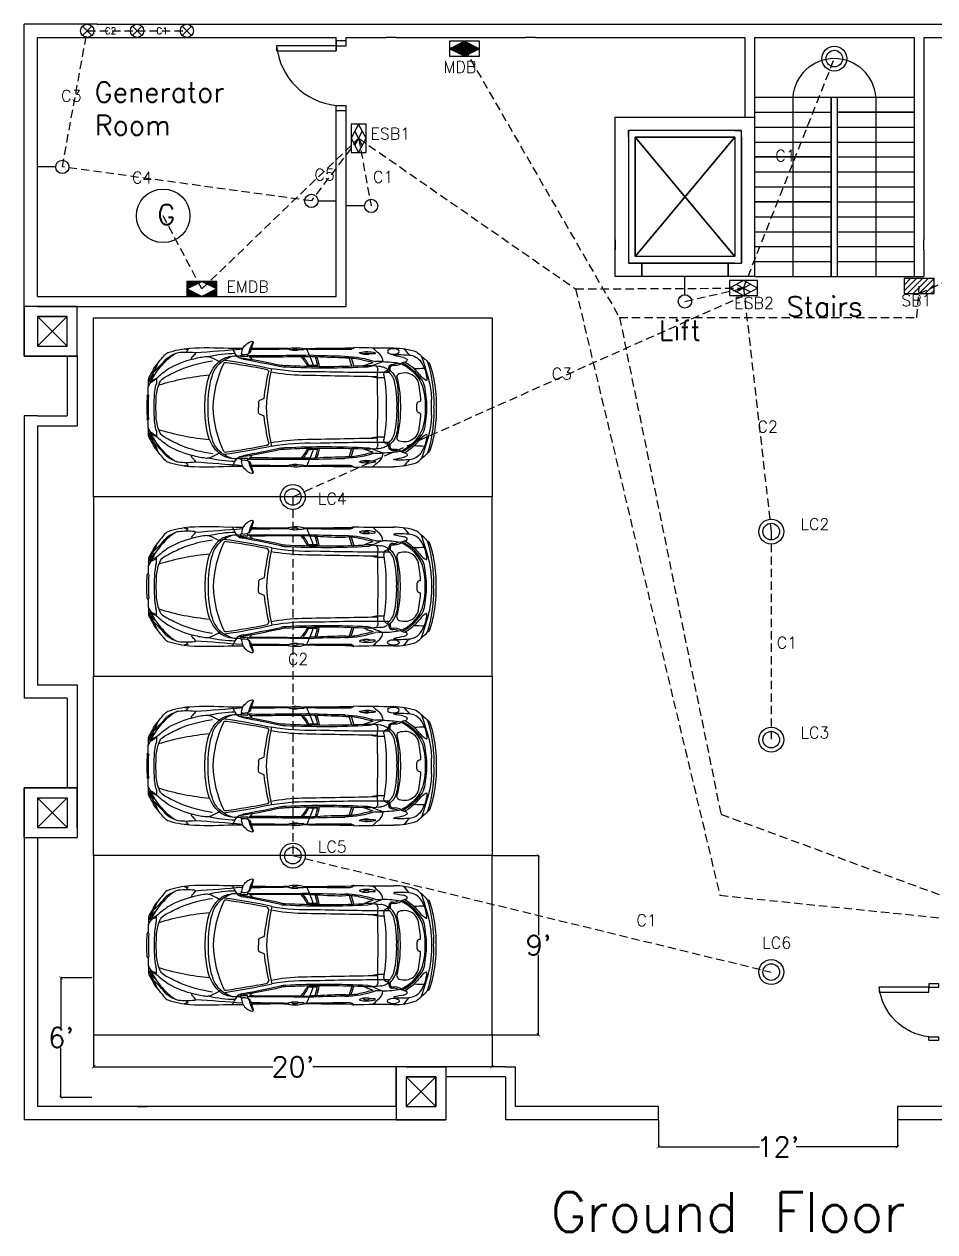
# Model space of a CAD drawing. Header units: inches. Extents: x 474 to 5633, y -332 to 1348.
# Drawn here: x 2753 to 3302, y 621 to 1348 of the extents above; entities that cross this region are included whole.
import ezdxf

# ---------------------------------------------------------------- set-up
doc = ezdxf.new("R2010")
doc.units = ezdxf.units.IN
doc.header["$LTSCALE"] = 20
doc.header["$MEASUREMENT"] = 0
doc.linetypes.add('ACAD_ISO02W100', pattern=[15, 12, -3])
doc.linetypes.add('HIDDEN', pattern=[0.375, 0.25, -0.125])
for name, color, linetype in [('Cars', 160, 'Continuous'), ('Conduit Emergeny', 10, 'ACAD_ISO02W100'), ('Emergency', 1, 'HIDDEN'), ('Fittings', 255, 'Continuous'), ('Lift and Stairs', 60, 'Continuous'), ('Normal Wires', 5, 'HIDDEN')]:
    doc.layers.add(name, color=color, linetype=linetype)
for name, color, linetype, plot in [('Dimensions', 9, 'Continuous', False), ('Doors', 6, 'Continuous', False), ('Pillars', 200, 'Continuous', False)]:
    doc.layers.add(name, color=color, linetype=linetype, plot=plot)
doc.styles.get("Standard").update_dxf_attribs({"font": 'txt.shx', "height": 12})
doc.dimstyles.new('iut', dxfattribs={"dimtxt": 0.18, "dimasz": 2.1175, "dimexe": 0.18, "dimexo": 0.0625, "dimgap": 0.09, "dimtad": 0, "dimtih": 1, "dimtoh": 1, "dimzin": 0, "dimdsep": 46, "dimlunit": 4, "dimtxsty": 'Standard', "dimblk": 'ARCHTICK', "dimcen": 0.09, "dimadec": 0, "dimazin": 0, "dimtfac": 1, "dimtofl": 0, "dimtmove": 0, "dimatfit": 3, "dimldrblk": 'ARCHTICK', "dimfxl": 1, "dimtolj": 1, "dimtzin": 0, "dimarcsym": 0})

# ---------------------------------------------------------------- blocks, each defined once
blk = doc.blocks.new('Car_left')
at = {"color": 5}
for p, q in [((123.07, 29.8), (124.76, 24.76)), ((70.7, 5.3), (67.95, 4.1)), ((70.7, -5.3), (67.95, -4.1)), ((123.07, -29.8), (124.76, -24.76)), ((101.37, -30.43), (102.41, -30.42))]:
    blk.add_line(p, q, dxfattribs=at)
for centre, radius, start, end in [((65.78, 31.04), 9.1, 105.13746, 149.55236), ((93.53, 24.5), 33.09, 153.01291, 166.30471), ((116.91, 20.2), 55.95, 160.55711, 166.29179), ((63.42, 39.07), 0.762, 341.39551, 91.2243), ((-138.02, 160.47), 199.1, 315.46661, 318.76533), ((54.2, -7.74), 58.53, 136.90121, 144.86231), ((36.05, 3.06), 34.97, 124.38458, 140.08591), ((13.6, 30.08), 3.04, 106.10964, 134.45891), ((22.13, 17.29), 15.86, 110.053, 131.09648), ((31.17, -22.73), 58.69, 95.14753, 108.28319), ((40.78, -24.98), 55.65, 102.88791, 119.76378), ((19.84, 27.21), 5.89, 96.3928, 126.91472), ((24.15, -9.82), 43.17, 83.77664, 96.60683), ((24.35, 39.41), 4.49, 245.48382, 278.55556), ((-28.95, 78.62), 69.41, 319.29041, 321.02974), ((37.02, -196.92), 232.91, 87.02509, 92.73563), ((28.06, 29.74), 1.05, 150.3867, 223.84123), ((22.76, 36.53), 7.65, 304.97814, 326.67353), ((40.01, -12.24), 43.12, 95.21354, 105.66603), ((28.87, 32.66), 0.434, 309.69986, 95.63574), ((-72.6, 1567.05), 1537.6, 273.79889, 274.85922), ((36.02, 24.57), 6.13, 68.08981, 89.32948), ((53.51, -34.39), 66.98, 90.28251, 104.0813), ((26.74, 0.31), 32.1, 56.5518, 68.8795), ((52.42, 16.95), 13.85, 106.27408, 135.47694), ((57.53, 11.77), 20.01, 107.02386, 137.8516), ((53.69, 13.13), 17.88, 88.49937, 106.73274), ((51.89, -601.38), 637.07, 89.45582, 90.25011), ((75.01, 44.87), 25.04, 201.50576, 214.66397), ((54.4, -11.86), 42.86, 87.24885, 90.33022), ((59.76, 38.36), 9.41, 235.35648, 259.73366), ((5.56, -307.73), 341.48, 77.28465, 81.63152), ((56.69, 30.84), 0.28, 168.55565, 280.91544), ((16.78, 60.83), 49.67, 322.94054, 324.64065), ((58.04, 151.02), 120.45, 269.38603, 271.26679), ((65.37, 32.08), 8.25, 154.29768, 176.70499), ((58.05, 32.6), 0.916, 182.61522, 260.63968), ((58.47, 37.84), 6.17, 264.71164, 292.10471), ((-59.54, -615.02), 654.78, 77.63326, 79.65097), ((64.88, 33.08), 4.43, 193.65108, 206.16097), ((60.35, 31.02), 0.558, 308.92704, 10.42866), ((59.47, 36.55), 4.62, 286.69434, 302.08172), ((69.72, 2295.75), 2264.64, 269.77679, 270.71764), ((89.89, 52.38), 35.4, 216.91445, 221.79407), ((60.97, 34.01), 1.67, 304.78214, 341.00839), ((111.1, -4600.16), 4630.8, 90.15979, 90.60558), ((62.12, 1027.34), 992.53, 270.04461, 271.33586), ((77.14, 1008), 972.57, 269.17131, 270.48466), ((85.41, 35.26), 0.234, 128.03467, 231.44394), ((89.67, 17.38), 18.59, 75.02695, 103.70702), ((86.98, 37.8), 3.22, 237.76153, 275.78677), ((89.31, 31.77), 3.46, 56.69461, 125.45738), ((87.84, 34.97), 0.651, 214.90015, 277.21193), ((89.21, 51.27), 17, 265.66619, 274.6243), ((90.58, 35.24), 0.91, 269.90357, 320.98573), ((92.41, 61.24), 26.6, 267.42907, 274.44222), ((70.26, 10.39), 30.31, 27.95158, 41.84871), ((55.18, 2.12), 48.3, 27.71081, 36.16267), ((28.62, 7392.12), 7357.08, 270.512856, 270.737768), ((94.18, 35.03), 0.422, 312.63721, 46.97546), ((116.4, 1092.6), 1057.79, 268.81926, 270.33226), ((77.47, 24.46), 21.62, 16.55601, 30.2518), ((137.05, 1113.91), 1083.32, 267.93867, 269.05791), ((80.88, 21.19), 19.71, 9.78117, 28.59246), ((103.9, 97.94), 67.56, 265.14516, 267.8496), ((74.89, 20.38), 28.33, 8.37395, 20.78002), ((101.61, 21.34), 9.09, 85.54078, 91.53032), ((80.05, 21.46), 23.99, 7.26377, 21.88226), ((116.12, 190.91), 161.1, 265.08433, 271.34238), ((117.99, -31.9), 62.64, 71.6619, 88.85853), ((120.87, -2.43), 32.31, 76.52404, 91.73389), ((547.56, 157.77), 444.5, 196.72396, 197.41651), ((122.22, 38.24), 3.43, 275.31005, 319.26992), ((125.29, 30.69), 5.33, 95.08331, 111.35704), ((144.65, 749.66), 713.94, 268.40802, 270.32729), ((128.46, 32.88), 0.234, 128.03467, 231.44394), ((132.72, 15), 18.59, 75.02695, 103.70702), ((130.03, 35.42), 3.22, 237.76153, 275.78677), ((132.36, 29.39), 3.46, 56.69461, 125.45738), ((130.89, 32.59), 0.651, 214.90015, 277.21193), ((132.25, 48.89), 17, 265.66619, 274.6243), ((133.63, 32.86), 0.91, 269.90357, 320.98573), ((135.46, 58.86), 26.6, 267.42907, 274.44222), ((154.47, 52.41), 24.69, 222.373, 234.28797), ((137.23, 32.65), 0.422, 312.63721, 46.97546), ((134.74, 27.25), 7.38, 2.27588, 43.84814), ((149.53, -2.52), 38.27, 69.94528, 91.20605), ((149.09, 31.42), 0.225, 72.72216, 261.1465), ((316.87, 851.27), 837.07, 258.435, 258.83886), ((166.46, -184.69), 217.01, 93.93747, 94.57437), ((151.99, -37.17), 68.98, 84.99374, 90.35533), ((102.46, -12.88), 71.13, 38.65299, 42.73052), ((152.95, 23.45), 6.85, 58.52974, 73.96082), ((156.04, 28.55), 0.883, 284.35773, 57.13468), ((157.44, 22.17), 9.39, 34.53869, 86.53917), ((101.52, -39.01), 94.79, 44.43238, 49.83502), ((37.54, -16.49), 136.36, 13.46244, 20.42206), ((-82.58, 66.71), 97.89, 330.35475, 335.59733), ((39.29, -1.9), 40.67, 137.65743, 152.91895), ((13.71, 18.36), 10.58, 134.19619, 161.14834), ((49.01, -29.91), 64.19, 123.95486, 132.40357), ((76.45, -101.49), 136.41, 114.1166, 118.31881), ((51.09, -53.86), 82.66, 97.94374, 111.56086), ((60.74, 9.79), 24.82, 137.15041, 161.48033), ((55.44, 14.46), 16.66, 139.89509, 165.41294), ((108.36, -2.58), 68.44, 154.87308, 177.84283), ((47.57, 25.66), 1.43, 73.49995, 144.8845), ((3.49, -299.76), 330.96, 77.46216, 82.54845), ((-11.4, -398.81), 429.96, 78.84172, 82.06187), ((71.74, 21.32), 1.71, 359.85851, 87.98697), ((206.7, -6.24), 134.64, 167.32391, 177.34193), ((97.37, 149.85), 128.46, 260.12574, 271.99726), ((83.38, 34.46), 10.25, 254.80143, 271.9279), ((84.02, 44.14), 19.06, 260.0152, 268.09912), ((107.97, 519.51), 495.03, 267.15363, 272.58529), ((107.54, 505.87), 482.25, 267.1684, 273.03682), ((100.77, 86.22), 60.97, 266.94751, 271.88835), ((64.56, -253.65), 289.76, 75.6297, 77.27041), ((129.75, 29.32), 4.37, 277.28162, 299.38163), ((133.09, -11.92), 37.09, 85.52485, 93.36207), ((145.68, -8.16), 36.39, 104.66283, 112.26521), ((132, 34.41), 10.17, 276.17859, 297.40691), ((197.6, 635.55), 613.59, 264.23702, 264.70055), ((159.14, -23.1), 53.44, 108.58404, 114.85731), ((138.83, 91.2), 63.65, 268.98088, 272.95096), ((136.13, 22.69), 3, 7.38862, 45.8426), ((2379.18, 15), 2240.1, 179.79347, 180.38362), ((140.86, 18.8), 5.78, 61.10951, 89.28165), ((141.9, -30.13), 57.68, 78.94942, 89.79257), ((33.43, -175.87), 228.12, 60.81656, 61.10951), ((141.42, 28.67), 7.35, 289.98339, 305.72876), ((139.08, 12.19), 12.43, 42.76964, 63.27182), ((137.56, 12.9), 11.8, 13.54182, 51.82327), ((173.32, 19.47), 27.79, 169.33963, 173.3084), ((147.91, 23.87), 2.05, 82.48643, 158.9368), ((168.32, 21.31), 21.78, 171.94892, 177.87295), ((147.83, 24.16), 1.09, 105.22564, 169.18402), ((148.95, 33.66), 8.56, 260.53978, 300.84928), ((148.63, 30.48), 4.6, 264.31915, 305.36165), ((156.86, 20.28), 7.32, 104.93811, 122.1545), ((142.59, 3.18), 25.5, 26.6673, 66.01861), ((138.68, -1.83), 32.56, 35.68721, 62.17139), ((158.51, 16.38), 11.53, 101.25569, 107.90953), ((135.18, -6.94), 39.77, 47.69708, 59.76876), ((168.17, -87.81), 111.28, 90.48434, 93.65377), ((222.78, 74.14), 79.81, 220.33586, 222.96017), ((145.12, 14.78), 23.75, 4.6963, 32.37475), ((168.46, 25.2), 2.27, 20.6856, 70.91831), ((87.21, 2.52), 85.67, 3.27511, 16.84113), ((106.19, 4.47), 67.9, 9.27451, 18.48665), ((394.44, -2.04), 393.75, 177.23695, 178.61403), ((6.89, 10.51), 6.26, 118.98532, 161.23439), ((1.7, 14.74), 0.806, 59.7839, 144.41799), ((6.06, 16.25), 4.96, 141.7582, 172.03537), ((13.03, 13.05), 11.76, 153.55146, 167.88278), ((1.23, 17.42), 1.47, 286.34414, 348.34243), ((9, 7.66), 10.39, 109.17891, 131.55306), ((8.1, 17.76), 6.43, 201.21715, 206.96021), ((151.81, -72.74), 175.69, 147.45433, 148.401), ((8.82, 14.67), 6.61, 124.0758, 158.19817), ((3.22, 16.5), 0.185, 139.72227, 281.81991), ((0.27, 23.79), 8.59, 294.63871, 310.55956), ((-2.45, 15.98), 8.41, 341.98578, 8.79107), ((5.68, 17.31), 0.186, 347.22625, 118.0969), ((50.92, -126.67), 146.79, 95.03533, 107.32881), ((16.17, 10.95), 9.28, 145.02648, 160.73805), ((17.17, 7.89), 12.01, 116.91285, 135.76959), ((99.76, 0.95), 64.75, 165.03405, 180.84114), ((93.49, 2.53), 56.52, 163.42117, 182.56297), ((212.72, -10.84), 142.94, 166.9982, 173.51446), ((96.42, 137.26), 118.02, 259.48701, 268.59846), ((982.41, 46622.75), 46611.95, 268.907321, 268.963357), ((141.25, 1468.03), 1447.09, 268.43976, 270.20173), ((139.78, 31.89), 14.12, 251.50171, 267.32866), ((141.85, 125.63), 107.88, 268.55093, 270.64879), ((145.15, 19.75), 2.36, 121.08807, 188.92492), ((34.81, 1.53), 109.47, 359.33047, 9.38585), ((134.35, 11.17), 16.78, 4.00345, 34.34157), ((85.88, 1.8), 64.66, 358.40326, 12.37682), ((152.65, 18.45), 1.97, 108.87564, 185.29373), ((79.84, 0.89), 72.95, 358.28674, 13.77932), ((155.46, 8.89), 11.93, 84.68467, 106.75169), ((155.19, 12.09), 8.78, 23.15646, 81.02307), ((105.57, 1.23), 59.44, 2.7031, 13.93511), ((173.61, 26.19), 11.26, 214.89171, 241.45982), ((157.23, 10.67), 10.23, 10.91316, 39.45038), ((131.9, 1.8), 35.85, 357.12308, 20.95691), ((168.43, 16.62), 0.378, 237.88654, 16.87911), ((126.01, 4.31), 45.49, 0.53446, 13.91515), ((99.13, 2.65), 75.17, 357.98289, 9.78248), ((0.66, 7.08), 0.422, 70.49023, 179.20089), ((0.58, 6.87), 0.644, 4.14646, 70.02275), ((253.46, -4.23), 249.03, 177.14627, 179.02573), ((34.78, 6.16), 30.12, 166.13255, 176.18772), ((28.84, 5.28), 23.14, 157.81808, 178.63828), ((-0.9, 0.86), 152.42, 359.67696, 4.31864), ((94.97, -0.93), 73.56, 0.72272, 10.73475), ((112.54, 3.22), 60.34, 356.51783, 3.98811), ((-749.28, 29.09), 749.84, 357.7767, 358.31858), ((130.96, -0.93), 129.97, 176.53751, 179.59059), ((150.61, -1.08), 145.07, 177.26967, 179.5722), ((134.86, 1.88), 67.5, 178.89969, 181.59631), ((68.25, 3.27), 0.884, 109.86956, 185.77558), ((33.28, -1.37), 111.01, 350.66551, 0.8373), ((79.84, -0.99), 72.95, 346.22068, 1.71326), ((183.45, 0.55), 20.71, 175.47281, 181.67332), ((164.67, 1.64), 1.94, 91.75208, 163.59412), ((164.58, 3.96), 0.378, 274.2331, 11.36243), ((221.4, 2.71), 49.95, 177.66736, 183.36175), ((221.4, -2.71), 49.95, 176.63825, 182.33264), ((112.54, -3.22), 60.34, 356.01189, 3.48217), ((-749.28, -29.09), 749.84, 1.68142, 2.2233), ((0.66, -7.08), 0.422, 180.79911, 289.50977), ((0.58, -6.87), 0.644, 289.97725, 355.85354), ((130.96, 0.93), 129.97, 180.40941, 183.46249), ((253.46, 4.23), 249.03, 180.97427, 182.85373), ((150.61, 1.08), 145.07, 180.4278, 182.73033), ((28.84, -5.28), 23.14, 181.36172, 202.18192), ((99.76, -0.95), 64.75, 179.15886, 194.96595), ((93.49, -2.53), 56.52, 177.43703, 196.57883), ((108.36, 2.58), 68.44, 182.15717, 205.12692), ((-179.5, -0.52), 246.89, 359.38343, 0.12057), ((68.25, -3.27), 0.884, 174.22442, 250.13044), ((212.72, 10.84), 142.94, 186.48554, 193.0018), ((206.7, 6.24), 134.64, 182.65807, 192.67609), ((2379.18, -15), 2240.1, 179.61638, 180.20653), ((85.88, -1.8), 64.66, 347.62318, 1.59674), ((-0.9, -0.86), 152.42, 355.68136, 0.32304), ((183.45, -0.72), 20.71, 178.32668, 184.52719), ((164.67, -1.8), 1.94, 196.40588, 268.24792), ((105.57, -1.39), 59.44, 346.06489, 357.2969), ((164.58, -4.12), 0.378, 348.63757, 85.7669), ((131.9, -1.8), 35.85, 339.04309, 2.87692), ((94.97, 0.93), 73.56, 349.26525, 359.27728), ((126.01, -4.31), 45.49, 346.08485, 359.46554), ((99.13, -2.65), 75.17, 350.21752, 2.01711), ((394.44, 2.04), 393.75, 181.38597, 182.76305), ((6.89, -10.51), 6.26, 198.76561, 241.01468), ((34.78, -6.16), 30.12, 183.81228, 193.86745), ((-2.45, -15.98), 8.41, 351.20893, 18.01422), ((50.92, 126.67), 146.79, 252.67119, 264.96467), ((16.17, -10.95), 9.28, 199.26195, 214.97352), ((134.35, -11.17), 16.78, 325.65843, 355.99655), ((157.23, -10.67), 10.23, 320.54962, 349.08684), ((87.21, -2.52), 85.67, 343.15887, 356.72489), ((1.7, -14.74), 0.806, 215.58201, 300.2161), ((6.06, -16.25), 4.96, 187.96463, 218.2418), ((13.03, -13.05), 11.76, 192.11722, 206.44854), ((1.23, -17.42), 1.47, 11.65757, 73.65586), ((8.1, -17.76), 6.43, 153.03979, 158.78285), ((9, -7.66), 10.39, 228.44694, 250.82109), ((151.81, 72.74), 175.69, 211.599, 212.54567), ((-82.58, -66.71), 97.89, 24.40267, 29.64525), ((8.82, -14.67), 6.61, 201.80183, 235.9242), ((3.22, -16.5), 0.185, 78.18009, 220.27773), ((39.29, 1.9), 40.67, 207.08105, 222.34257), ((13.71, -18.36), 10.58, 198.85166, 225.80381), ((0.27, -23.79), 8.59, 49.44044, 65.36129), ((-138.02, -160.47), 199.1, 41.23467, 44.53339), ((5.68, -17.31), 0.186, 241.9031, 12.77375), ((49.01, 29.91), 64.19, 227.59643, 236.04514), ((17.17, -7.89), 12.01, 224.23041, 243.08715), ((76.45, 101.49), 136.41, 241.68119, 245.8834), ((60.74, -9.79), 24.82, 198.51967, 222.84959), ((55.44, -14.46), 16.66, 194.58706, 220.10491), ((71.74, -21.32), 1.71, 272.01303, 0.14149), ((96.42, -137.26), 118.02, 91.40154, 100.51299), ((97.37, -149.85), 128.46, 88.00274, 99.87426), ((982.41, -46622.75), 46611.95, 91.036643, 91.092679), ((141.25, -1468.03), 1447.09, 89.79827, 91.56024), ((139.78, -31.89), 14.12, 92.67134, 108.49829), ((141.85, -125.63), 107.88, 89.35121, 91.44907), ((145.15, -19.75), 2.36, 171.07508, 238.91193), ((141.42, -28.67), 7.35, 54.27124, 70.01661), ((139.08, -12.19), 12.43, 296.72818, 317.23036), ((137.56, -12.9), 11.8, 308.17673, 346.45818), ((152.65, -18.55), 1.97, 174.70627, 251.12436), ((155.46, -8.99), 11.93, 253.24831, 275.31533), ((142.59, -3.18), 25.5, 293.98139, 333.3327), ((138.68, 1.83), 32.56, 297.84706, 324.31279), ((155.19, -12.26), 8.78, 278.97693, 336.84354), ((222.78, -74.24), 79.81, 137.03983, 139.66414), ((172.27, -24.28), 8.95, 116.85433, 149.56256), ((145.12, -14.78), 23.75, 327.62525, 355.3037), ((37.54, 16.49), 136.36, 339.57794, 346.53756), ((168.43, -16.62), 0.378, 343.12089, 122.11346), ((106.19, -4.47), 67.9, 341.51335, 350.72549), ((54.2, 7.74), 58.53, 215.13769, 223.09879), ((36.05, -3.06), 34.97, 219.91409, 235.61542), ((40.78, 24.98), 55.65, 240.23622, 257.11209), ((51.09, 53.86), 82.66, 248.43914, 262.05626), ((28.06, -29.74), 1.05, 136.15877, 209.6133), ((26.74, -0.31), 32.1, 291.1205, 303.4482), ((52.42, -16.95), 13.85, 224.52306, 253.72592), ((57.53, -11.77), 20.01, 222.1484, 252.97614), ((47.57, -25.66), 1.43, 215.1155, 286.50005), ((-19.24, 413.5), 446.92, 278.51516, 282.2178), ((-11.4, 398.81), 429.96, 277.93813, 281.15828), ((5.56, 307.73), 341.48, 278.36848, 282.71535), ((-59.54, 615.02), 654.78, 280.34903, 282.36674), ((89.89, -52.38), 35.4, 138.20593, 143.08555), ((83.38, -34.46), 10.25, 88.0721, 105.19857), ((84.02, -44.14), 19.06, 91.90088, 99.9848), ((107.97, -519.51), 495.03, 87.41471, 92.84637), ((107.54, -505.87), 482.25, 86.96318, 92.8316), ((70.26, -10.39), 30.31, 318.15129, 332.04842), ((55.18, -2.12), 48.3, 323.83733, 332.28919), ((100.77, -86.22), 60.97, 88.11165, 93.05249), ((81.97, -21.47), 18.59, 330.48558, 350.5014), ((74.89, -20.38), 28.33, 339.21998, 351.62605), ((72.63, -20.05), 31.54, 340.79573, 351.89419), ((117.99, 31.9), 62.64, 271.14147, 288.3381), ((120.87, 2.43), 32.31, 268.26611, 283.47596), ((547.56, -157.77), 444.5, 162.58349, 163.27604), ((64.56, 253.65), 289.76, 282.72959, 284.3703), ((129.75, -29.32), 4.37, 60.61837, 82.71838), ((134.31, -213.83), 188.78, 89.49178, 91.05832), ((145.68, 8.16), 36.39, 247.73479, 255.33717), ((132, -34.41), 10.17, 62.59309, 83.82141), ((197.6, -635.55), 613.59, 95.29945, 95.76298), ((159.14, 23.1), 53.44, 245.14269, 251.41596), ((138.83, -91.2), 63.65, 87.04904, 91.01912), ((136.13, -22.69), 3, 314.1574, 352.61138), ((134.74, -27.25), 7.38, 316.15186, 357.72412), ((140.86, -18.8), 5.78, 270.71835, 298.89049), ((141.9, 30.13), 57.68, 270.20743, 281.05058), ((33.43, 175.87), 228.12, 298.89049, 299.18344), ((173.32, -19.47), 27.79, 186.6916, 190.66037), ((147.91, -23.87), 2.05, 201.0632, 277.51357), ((168.32, -21.31), 21.78, 182.12705, 188.05108), ((147.83, -24.16), 1.09, 190.81598, 254.77436), ((148.95, -33.92), 8.82, 59.87447, 99.17204), ((148.63, -30.48), 4.6, 54.63835, 95.68085), ((160.6, -9.22), 18.97, 245.68446, 256.77795), ((135.18, 6.83), 39.77, 300.45845, 312.30292), ((156.04, -28.55), 0.883, 302.86532, 75.64227), ((157.44, -22.17), 9.39, 273.46083, 325.46131), ((168.17, 87.71), 111.28, 266.34623, 269.51566), ((124.39, 15.45), 61.97, 307.92251, 316.3203), ((168.46, -25.2), 2.27, 289.08169, 339.3144), ((13.6, -30.08), 3.04, 225.54109, 253.89036), ((22.13, -17.29), 15.86, 228.90352, 249.947), ((31.17, 22.73), 58.69, 251.71681, 264.85247), ((19.84, -27.21), 5.89, 233.08528, 263.6072), ((24.15, 9.82), 43.17, 263.39317, 276.22336), ((24.35, -39.41), 4.49, 81.44444, 114.51618), ((-28.95, -78.62), 69.41, 38.97026, 40.70959), ((37.02, 196.92), 232.91, 267.26437, 272.97491), ((22.76, -36.53), 7.65, 33.32647, 55.02186), ((40.01, 12.24), 43.12, 254.33397, 264.78646), ((28.87, -32.66), 0.434, 264.36426, 50.30014), ((-72.6, -1567.05), 1537.6, 85.14078, 86.20111), ((36.02, -24.57), 6.13, 270.67052, 291.91019), ((53.51, 34.39), 66.98, 255.9187, 269.71749), ((53.69, -13.13), 17.88, 253.26726, 271.50063), ((51.89, 601.38), 637.07, 269.74989, 270.54418), ((75.01, -44.87), 25.04, 145.33603, 158.49424), ((54.4, 11.86), 42.86, 269.66978, 272.75115), ((59.76, -38.36), 9.41, 100.26634, 124.64352), ((56.69, -30.84), 0.28, 79.08456, 191.44435), ((16.78, -60.83), 49.67, 35.35935, 37.05946), ((58.04, -151.02), 120.45, 88.73321, 90.61397), ((58.05, -32.6), 0.916, 99.36032, 177.38478), ((65.37, -32.08), 8.25, 183.29501, 205.70232), ((58.47, -37.84), 6.17, 67.89529, 95.28836), ((65.78, -31.04), 9.1, 210.44764, 254.86254), ((64.88, -33.08), 4.43, 153.83903, 166.34892), ((60.35, -31.02), 0.558, 349.57134, 51.07296), ((59.47, -36.55), 4.62, 57.91828, 73.30566), ((69.89, -1465.49), 1434.39, 88.87781, 90.35905), ((93.53, -24.5), 33.09, 193.69529, 206.98709), ((60.97, -34.01), 1.67, 18.99161, 55.21786), ((122.13, 5877.67), 5908.35, 269.418409, 269.766166), ((116.91, -20.2), 55.95, 193.70821, 199.44289), ((62.12, -1027.34), 992.53, 88.66414, 89.95539), ((77.14, -1008), 972.57, 89.51534, 90.8275), ((85.41, -35.26), 0.234, 128.55606, 231.96533), ((86.98, -37.8), 3.22, 84.21323, 122.23847), ((89.67, -17.38), 18.59, 256.29298, 284.97305), ((87.84, -34.97), 0.651, 82.78807, 145.09985), ((89.31, -31.77), 3.46, 234.54262, 303.30539), ((89.21, -51.27), 17, 85.3757, 94.33381), ((90.58, -35.24), 0.91, 39.01427, 90.09643), ((92.41, -61.24), 26.6, 85.55778, 92.57093), ((94.18, -35.03), 0.422, 313.02454, 47.36279), ((28.62, -7392.12), 7357.08, 89.262232, 89.487144), ((116.4, -1092.6), 1057.79, 89.66774, 91.18074), ((67.98, -20.6), 31.79, 332.35332, 341.62), ((126.84, -635.66), 604.97, 90.7199, 92.73444), ((103.9, -97.94), 67.56, 92.1504, 94.9984), ((130.53, -628.27), 598.51, 91.01751, 92.69203), ((122.22, -38.24), 3.43, 40.73008, 84.68995), ((125.29, -30.69), 5.33, 248.64296, 264.91669), ((144.65, -749.66), 713.94, 89.67271, 91.59198), ((128.46, -32.88), 0.234, 128.55606, 231.96533), ((130.03, -35.42), 3.22, 84.21323, 122.23847), ((132.72, -15), 18.59, 256.29298, 284.97305), ((130.89, -32.59), 0.651, 82.78807, 145.09985), ((132.36, -29.39), 3.46, 234.54262, 303.30539), ((132.25, -48.89), 17, 85.3757, 94.33381), ((133.63, -32.86), 0.91, 39.01427, 90.09643), ((135.46, -58.86), 26.6, 85.55778, 92.57093), ((154.47, -52.41), 24.69, 125.71203, 137.627), ((137.23, -32.65), 0.422, 313.02454, 47.36279), ((149.64, 1), 36.75, 268.58211, 290.44217), ((149.07, -31.43), 0.233, 93.80694, 232.96462), ((166.46, 184.69), 217.01, 265.36562, 266.06253), ((316.87, -851.27), 837.07, 101.16114, 101.565), ((151.99, 37.17), 68.98, 269.64467, 275.00626), ((102.46, 12.88), 71.13, 317.26948, 321.34701), ((152.95, -23.45), 6.85, 286.03918, 301.47026), ((63.42, -39.07), 0.762, 268.7757, 18.60449)]:
    blk.add_arc(centre, radius, start, end, dxfattribs=at)
blk.add_ellipse((148.56, -33.65), major_axis=(3.52, 0), ratio=0.472575, dxfattribs=at)
blk = doc.blocks.new('car_facing_L')
at = {"layer": 'Cars'}
blk.add_lwpolyline([(240, 0), (240, 108), (0, 108), (0, 0)], close=True, dxfattribs=at)
blk.add_blockref('Car_left', (32.01, 54.03), dxfattribs=at)
blk = doc.blocks.new('car_facing_R')
at = {"layer": 'Cars', "rotation": 180}
blk.add_blockref('car_facing_L', (0, 108), dxfattribs=at)
blk = doc.blocks.new('BDoor7')
at = {"layer": 'Doors'}
for p, q in [((0, 0), (-6, 0)), ((-6, 0), (-6, -3)), ((0, -3), (0, 0)), ((-6, -3), (-42, -3)), ((-42, -3), (-42, -6)), ((-42, -6), (-6, -6)), ((-6, -3), (0, -3)), ((-6, -3), (-6, -6)), ((-6, -42), (-6, -39)), ((-6, -39), (0, -39)), ((-6, -42), (0, -42)), ((0, -42), (0, -39))]:
    blk.add_line(p, q, dxfattribs=at)
blk.add_arc((-2.01, 0.99), 40.19, 185.69568, 264.30432, dxfattribs=at)
blk = doc.blocks.new('_ArchTick')
at = {"color": 0, "linetype": 'ByBlock', "const_width": 0.15}
blk.add_lwpolyline([(-0.5, -0.5), (0.5, 0.5)], dxfattribs=at)
blk = doc.blocks.new('*D106')
at = {"color": 0, "lineweight": -2, "transparency": 16777216}
for p, q in [((2795.32, 739.52), (2795.32, 720.22)), ((3035.32, 739.52), (3035.32, 720.22)), ((2795.32, 720.4), (2903.23, 720.4)), ((3035.32, 720.4), (2927.41, 720.4))]:
    blk.add_line(p, q, dxfattribs=at)
at = {"layer": 'Defpoints', "color": 0, "transparency": 16777216}
for p in [(2795.32, 739.59), (3035.32, 739.59), (3035.32, 720.4)]:
    blk.add_point(p, dxfattribs=at)
at = {"color": 0, "lineweight": -2, "transparency": 16777216, "xscale": 2.1175, "yscale": 2.1175, "zscale": 2.1175, "rotation": 180}
blk.add_blockref('_ArchTick', (2795.32, 720.4), dxfattribs=at)
at = {"color": 0, "lineweight": -2, "transparency": 16777216, "xscale": 2.1175, "yscale": 2.1175, "zscale": 2.1175}
blk.add_blockref('_ArchTick', (3035.32, 720.4), dxfattribs=at)
at = {"color": 0, "transparency": 16777216, "insert": (2915.32, 720.4), "char_height": 12, "attachment_point": 5}
blk.add_mtext("\\A1;20'", dxfattribs=at)
blk = doc.blocks.new('*D107')
at = {"color": 0, "lineweight": -2, "transparency": 16777216}
for p, q in [((3035.38, 847.59), (3063.48, 847.59)), ((3063.3, 847.59), (3063.3, 799.68)), ((3063.3, 739.59), (3063.3, 787.5)), ((3035.38, 739.59), (3063.48, 739.59))]:
    blk.add_line(p, q, dxfattribs=at)
at = {"layer": 'Defpoints', "color": 0, "transparency": 16777216}
for p in [(3035.32, 847.59), (3035.32, 739.59), (3063.3, 739.59)]:
    blk.add_point(p, dxfattribs=at)
at = {"color": 0, "lineweight": -2, "transparency": 16777216, "xscale": 2.1175, "yscale": 2.1175, "zscale": 2.1175}
for p, rotation in [((3063.3, 847.59), 90), ((3063.3, 739.59), 270)]:
    blk.add_blockref('_ArchTick', p, dxfattribs=dict(at, rotation=rotation))
at = {"color": 0, "transparency": 16777216, "insert": (3063.3, 793.59), "char_height": 12, "attachment_point": 5}
blk.add_mtext("\\A1;9'", dxfattribs=at)
blk = doc.blocks.new('*D109')
at = {"layer": 'Defpoints', "color": 0, "lineweight": -2, "transparency": 16777216}
for p, q in [((3135.49, 688.34), (3135.49, 672.01)), ((3279.49, 688.34), (3279.49, 672.01)), ((3135.49, 672.19), (3196.4, 672.19)), ((3279.49, 672.19), (3218.58, 672.19))]:
    blk.add_line(p, q, dxfattribs=at)
at = {"layer": 'Defpoints', "color": 0, "transparency": 16777216}
for p in [(3135.49, 688.4), (3279.49, 688.4), (3279.49, 672.19)]:
    blk.add_point(p, dxfattribs=at)
at = {"layer": 'Defpoints', "color": 0, "lineweight": -2, "transparency": 16777216, "xscale": 2.1175, "yscale": 2.1175, "zscale": 2.1175, "rotation": 180}
blk.add_blockref('_ArchTick', (3135.49, 672.19), dxfattribs=at)
at = {"layer": 'Defpoints', "color": 0, "lineweight": -2, "transparency": 16777216, "xscale": 2.1175, "yscale": 2.1175, "zscale": 2.1175}
blk.add_blockref('_ArchTick', (3279.49, 672.19), dxfattribs=at)
at = {"layer": 'Defpoints', "color": 0, "transparency": 16777216, "insert": (3207.49, 672.19), "char_height": 12, "attachment_point": 5}
blk.add_mtext("\\A1;12'", dxfattribs=at)
blk = doc.blocks.new('SDoor5')
at = {"layer": 'Doors'}
for p, q in [((-6, 33), (0, 33)), ((-6, 33), (-6, 31)), ((-6, 31), (0, 31)), ((0, 33), (0, 31)), ((-36, 1), (-36, 4)), ((-36, 4), (-6, 4)), ((-6, 1), (-36, 1)), ((-6, 4), (-6, 1)), ((-6, -1), (-6, 1)), ((-6, 1), (0, 1)), ((0, 1), (0, -1)), ((0, -1), (-6, -1))]:
    blk.add_line(p, q, dxfattribs=at)
blk.add_arc((-2.19, -2.81), 34.02, 96.42895, 173.57105, dxfattribs=at)
blk = doc.blocks.new('*D108')
at = {"color": 0, "lineweight": -2, "transparency": 16777216}
for p, q in [((2794.33, 773.93), (2775.5, 773.93)), ((2775.68, 773.93), (2775.68, 744.02)), ((2775.68, 701.93), (2775.68, 731.84)), ((2794.33, 701.93), (2775.5, 701.93))]:
    blk.add_line(p, q, dxfattribs=at)
at = {"layer": 'Defpoints', "color": 0, "transparency": 16777216}
for p in [(2794.39, 773.93), (2775.68, 701.93), (2794.39, 701.93)]:
    blk.add_point(p, dxfattribs=at)
at = {"color": 0, "lineweight": -2, "transparency": 16777216, "xscale": 2.1175, "yscale": 2.1175, "zscale": 2.1175}
for p, rotation in [((2775.68, 773.93), 90), ((2775.68, 701.93), 270)]:
    blk.add_blockref('_ArchTick', p, dxfattribs=dict(at, rotation=rotation))
at = {"color": 0, "transparency": 16777216, "insert": (2775.68, 737.93), "char_height": 12, "attachment_point": 5}
blk.add_mtext("\\A1;6'", dxfattribs=at)
blk = doc.blocks.new('Big_Ceiling Light')
at = {"layer": 'Fittings'}
for radius in [7.5, 5]:
    blk.add_circle((0, 0), radius, dxfattribs=at)
blk = doc.blocks.new('ceiling light')
at = {"layer": 'Fittings'}
blk.add_blockref('Big_Ceiling Light', (0, 0), dxfattribs=at)
blk = doc.blocks.new('Wall_Light')
blk.add_line((0, -11), (0, 0))
blk.add_circle((0, -15), 4)
blk = doc.blocks.new('energy_bulb')
at = {"linetype": 'HIDDEN', "rotation": 270}
blk.add_blockref('Wall_Light', (0, 0), dxfattribs=at)
blk = doc.blocks.new('exhaust')
at = {"layer": 'Fittings'}
for p, q in [((-2.83, 6.83), (2.83, 1.17)), ((-2.83, 1.17), (2.83, 6.83))]:
    blk.add_line(p, q, dxfattribs=at)
blk.add_circle((0, 4), 4, dxfattribs=at)
blk = doc.blocks.new('SB')
h = blk.add_hatch()
h.set_pattern_fill('ANSI31', color=256, scale=20)
h.set_pattern_definition([(45, (-10094, -3199), (-1.76776695, 1.76776695), [])])
h.paths.add_polyline_path([(-9, 4.5), (-9, -4.5), (9, -4.5), (9, 4.5)])
blk.add_lwpolyline([(-9, -4.5), (9, -4.5), (9, 4.5), (-9, 4.5)], close=True)
blk = doc.blocks.new('EMSB')
at = {"linetype": 'Continuous'}
for p, q in [((0, 9), (-8.5, 4.5)), ((8.5, 4.5), (0, 9)), ((-8.5, 4.5), (0, 0)), ((-4.25, 6.75), (4.25, 2.25)), ((4.25, 6.75), (-4.25, 2.25)), ((0, 0), (8.5, 4.5))]:
    blk.add_line(p, q, dxfattribs=at)
blk.add_lwpolyline([(-8.5, 0), (8.5, 0), (8.5, 9), (-8.5, 9)], close=True, dxfattribs=at)
blk = doc.blocks.new('MDB')
at = {"layer": 'Fittings'}
h = blk.add_hatch(dxfattribs=at)
h.set_pattern_fill('ANSI31', color=256)
h.set_pattern_definition([(45, (-10016, -2822.5), (-0.0883883476, 0.0883883476), [])])
h.paths.add_polyline_path([(9, 4.5), (0, 9), (-9, 4.5), (0, 0)])
for p, q in [((-9, 4.5), (0, 9)), ((0, 9), (9, 4.5)), ((0, 0), (-9, 4.5)), ((9, 4.5), (0, 0))]:
    blk.add_line(p, q, dxfattribs=at)
blk.add_lwpolyline([(-9, 0), (9, 0), (9, 9), (-9, 9)], close=True, dxfattribs=at)
blk = doc.blocks.new('EMMDB')
at = {"layer": 'Fittings'}
h = blk.add_hatch(dxfattribs=at)
h.set_pattern_fill('ANSI31', color=256)
h.set_pattern_definition([(45, (-10054.5, -2823), (-0.0883883476, 0.0883883476), [])])
h.paths.add_polyline_path([(-9, 9), (-9, 4.5), (0, 9)])
h.paths.add_polyline_path([(0, 0), (-9, 4.5), (-9, 0)])
h.paths.add_polyline_path([(9, 0), (9, 4.5), (0, 0)])
h.paths.add_polyline_path([(9, 4.5), (9, 9), (0, 9)])
for p, q in [((-9, 4.5), (0, 9)), ((0, 9), (9, 4.5)), ((0, 0), (-9, 4.5)), ((9, 4.5), (0, 0))]:
    blk.add_line(p, q, dxfattribs=at)
blk.add_lwpolyline([(-9, 0), (9, 0), (9, 9), (-9, 9)], close=True, dxfattribs=at)

msp = doc.modelspace()

# ---------------------------------------------------------------- linework, layer by layer
for p, q in [((2797.492, 1348.4), (2753.492, 1348.4)), ((2753.492, 1178.4), (2753.492, 1348.4)), ((2797.492, 1348.4), (3609.492, 1348.4)), ((2761.492, 1340.4), (2941.492, 1340.4)), ((2761.492, 1184.4), (2761.492, 1340.4)), ((2761.492, 1340.4), (2881.492, 1340.4)), ((2761.492, 1340.4), (2929.492, 1340.4)), ((2941.492, 1332.419), (2941.492, 1340.4)), ((2947.492, 1340.4), (2971.492, 1340.4)), ((2947.492, 1335.419), (2947.492, 1340.4)), ((2977.492, 1340.4), (2971.492, 1340.4)), ((2977.492, 1340.4), (3055.492, 1340.4)), ((3061.492, 1340.4), (3055.492, 1340.4)), ((3061.492, 1340.4), (3177.492, 1340.4)), ((3177.492, 1340.4), (3183.492, 1340.4)), ((3183.492, 1340.4), (3187.492, 1340.4)), ((3187.492, 1340.4), (3187.492, 1292.4)), ((3193.492, 1340.4), (3279.492, 1340.4)), ((3193.492, 1340.4), (3193.492, 1212.4)), ((3279.492, 1340.4), (3285.492, 1340.4)), ((3285.492, 1340.4), (3289.492, 1340.4)), ((3289.492, 1340.4), (3289.492, 1196.4)), ((3295.492, 1340.4), (3345.492, 1340.4)), ((3295.492, 1340.4), (3295.492, 1218.4)), ((3193.492, 1304.4), (3289.492, 1304.4)), ((3239.492, 1196.4), (3239.492, 1304.4)), ((3243.492, 1196.4), (3243.492, 1304.4)), ((2941.492, 1184.4), (2941.492, 1299.419)), ((2947.492, 1178.4), (2947.492, 1299.419)), ((3193.492, 1295.4), (3239.492, 1295.4)), ((3243.492, 1295.4), (3289.492, 1295.4)), ((3187.492, 1292.4), (3193.492, 1292.4)), ((3121.492, 1284.4), (3117.492, 1284.4)), ((3117.492, 1280.4), (3117.492, 1284.4)), ((3117.492, 1280.4), (3117.492, 1212.4)), ((3181.492, 1284.4), (3121.492, 1284.4)), ((3121.492, 1280.4), (3121.492, 1212.4)), ((3181.492, 1280.4), (3121.492, 1280.4)), ((3181.492, 1208.4), (3121.492, 1280.4)), ((3181.492, 1280.4), (3121.492, 1208.4)), ((3181.492, 1284.4), (3185.492, 1284.4)), ((3181.492, 1280.4), (3181.492, 1212.4)), ((3185.492, 1280.4), (3185.492, 1284.4)), ((3185.492, 1280.4), (3185.492, 1212.4)), ((3193.492, 1286.4), (3239.492, 1286.4)), ((3243.492, 1286.4), (3289.492, 1286.4)), ((3193.492, 1277.4), (3239.492, 1277.4)), ((3243.492, 1277.4), (3289.492, 1277.4)), ((3193.492, 1268.4), (3239.492, 1268.4)), ((3243.492, 1268.4), (3289.492, 1268.4)), ((3193.492, 1259.4), (3239.492, 1259.4)), ((3243.492, 1259.4), (3289.492, 1259.4)), ((3193.492, 1250.4), (3239.492, 1250.4)), ((3243.492, 1250.4), (3289.492, 1250.4)), ((3193.492, 1241.4), (3239.492, 1241.4)), ((3243.492, 1241.4), (3289.492, 1241.4)), ((3193.492, 1232.4), (3239.492, 1232.4)), ((3243.492, 1232.4), (3289.492, 1232.4)), ((3193.492, 1223.4), (3239.492, 1223.4)), ((3243.492, 1223.4), (3289.492, 1223.4)), ((3109.492, 1218.4), (3109.492, 1212.4)), ((3295.492, 1212.4), (3295.492, 1218.4)), ((3117.492, 1212.4), (3117.492, 1208.4)), ((3117.492, 1208.4), (3117.492, 1204.4)), ((3121.492, 1212.4), (3121.492, 1208.4)), ((3181.492, 1208.4), (3121.492, 1208.4)), ((3181.492, 1212.4), (3181.492, 1208.4)), ((3185.492, 1212.4), (3185.492, 1208.4)), ((3185.492, 1208.4), (3185.492, 1204.4)), ((3193.492, 1214.4), (3239.492, 1214.4)), ((3193.492, 1212.4), (3193.492, 1196.4)), ((3243.492, 1214.4), (3289.492, 1214.4)), ((3295.492, 1212.4), (3295.492, 1196.4)), ((3121.492, 1204.4), (3117.492, 1204.4)), ((3181.492, 1204.4), (3121.492, 1204.4)), ((3125.492, 1204.4), (3125.492, 1196.4)), ((3177.492, 1204.4), (3177.492, 1196.4)), ((3181.492, 1204.4), (3185.492, 1204.4)), ((3193.492, 1205.4), (3239.492, 1205.4)), ((3243.492, 1205.4), (3289.492, 1205.4)), ((3115.492, 1196.4), (3109.492, 1196.4)), ((3177.492, 1196.4), (3125.492, 1196.4)), ((3193.492, 1196.4), (3289.492, 1196.4)), ((3289.492, 1196.4), (3295.492, 1196.4)), ((2761.492, 1184.4), (2941.492, 1184.4)), ((2753.492, 1178.4), (2753.492, 1148.4)), ((2761.492, 1178.4), (2753.492, 1178.4)), ((2753.492, 1178.4), (2753.492, 1148.4)), ((2761.492, 1178.4), (2947.492, 1178.4)), ((2761.492, 1172.4), (2779.492, 1172.4)), ((2761.492, 1172.4), (2761.492, 1154.4)), ((2779.492, 1154.4), (2779.492, 1172.4)), ((2785.492, 1148.4), (2785.492, 1172.4)), ((2761.492, 1154.4), (2779.492, 1154.4)), ((2753.492, 1148.4), (2785.492, 1148.4)), ((2779.492, 1148.4), (2779.492, 1112.4)), ((2785.492, 1148.4), (2785.492, 1112.4)), ((2753.492, 1112.4), (2753.492, 942.4)), ((2761.492, 1112.4), (2753.492, 1112.4)), ((2761.492, 1112.4), (2779.492, 1112.4)), ((2761.492, 1106.4), (2761.492, 950.4)), ((2761.492, 1106.4), (2785.492, 1106.4)), ((2785.492, 1112.4), (2785.492, 1106.4)), ((2761.492, 950.4), (2785.492, 950.4)), ((2785.492, 950.4), (2785.492, 888.4)), ((2779.492, 942.4), (2753.492, 942.4)), ((2779.492, 942.4), (2779.492, 888.4)), ((2753.492, 888.4), (2753.492, 688.4)), ((2785.492, 888.4), (2753.492, 888.4)), ((2753.492, 888.4), (2753.492, 858.4)), ((2785.492, 864.4), (2785.492, 888.4)), ((2761.492, 882.4), (2779.492, 882.4)), ((2779.492, 882.4), (2779.492, 864.4)), ((2753.492, 858.4), (2761.492, 858.4)), ((2761.492, 858.4), (2761.492, 696.4)), ((2983.492, 720.4), (3007.492, 720.4)), ((3043.492, 720.4), (3007.492, 720.4)), ((3007.492, 720.4), (3007.492, 688.4)), ((3043.492, 720.4), (3049.492, 720.4)), ((3049.492, 696.4), (3049.492, 720.4)), ((2983.492, 714.4), (3001.492, 714.4)), ((3001.492, 714.4), (3001.492, 696.4)), ((3043.492, 714.4), (3007.492, 714.4)), ((3043.492, 714.4), (3043.492, 688.4)), ((2977.492, 696.4), (2761.492, 696.4)), ((2821.492, 696.4), (2827.492, 696.4)), ((3135.492, 696.4), (3049.492, 696.4)), ((3135.492, 688.4), (3135.492, 696.4)), ((3357.492, 696.4), (3279.492, 696.4)), ((3279.492, 696.4), (3279.492, 688.4)), ((3007.492, 688.4), (2753.492, 688.4)), ((3135.492, 688.4), (3043.492, 688.4)), ((3363.492, 688.4), (3279.492, 688.4))]:
    msp.add_line(p, q)
at = {"layer": 'Emergency'}
for p, q in [((2776.492, 1262.4), (2791.492, 1344.4)), ((2791.492, 1344.4), (2821.492, 1344.4)), ((2821.492, 1344.4), (2851.492, 1344.4)), ((3186.78, 1189.39), (3241.492, 1327.661)), ((2860.492, 1188.9), (2954.923, 1279.677)), ((2954.923, 1279.677), (2926.492, 1241.909)), ((2954.923, 1279.677), (2962.492, 1238.909)), ((2954.923, 1279.677), (3085.681, 1188.893)), ((2926.492, 1241.909), (2776.492, 1262.4)), ((2860.492, 1188.9), (2837.234, 1232.943)), ((3085.681, 1188.893), (3186.78, 1189.39)), ((3085.681, 1188.893), (3172.542, 823.661)), ((3151.492, 1181.4), (3186.78, 1189.39)), ((3186.78, 1189.39), (3203.492, 1042.752)), ((3187.293, 1184.89), (2915.322, 1063.586)), ((2915.322, 1063.586), (2915.322, 847.586)), ((3203.492, 1042.752), (3203.492, 917.4)), ((2915.322, 847.586), (3203.492, 777.4)), ((3172.542, 823.661), (3600.378, 779.829))]:
    msp.add_line(p, q, dxfattribs=at)
at = {"layer": 'Fittings'}
msp.add_circle((2837.234, 1232.943), 16.129, dxfattribs=at)
at = {"layer": 'Lift and Stairs'}
for p, q in [((3193.492, 1304.4), (3289.492, 1304.4)), ((3193.492, 1304.4), (3239.492, 1304.4)), ((3216.492, 1304.4), (3216.492, 1196.4)), ((3239.492, 1304.4), (3239.492, 1196.4)), ((3243.492, 1196.4), (3243.492, 1304.4)), ((3243.492, 1304.4), (3289.492, 1304.4)), ((3266.492, 1304.4), (3266.492, 1196.4)), ((3193.492, 1295.4), (3239.492, 1295.4)), ((3289.492, 1295.4), (3243.492, 1295.4)), ((3121.492, 1280.4), (3181.492, 1280.4)), ((3121.492, 1208.4), (3121.492, 1280.4)), ((3121.492, 1280.4), (3181.492, 1208.4)), ((3121.492, 1208.4), (3181.492, 1280.4)), ((3181.492, 1280.4), (3181.492, 1208.4)), ((3193.492, 1286.4), (3239.492, 1286.4)), ((3243.492, 1286.4), (3289.492, 1286.4)), ((3193.492, 1277.4), (3239.492, 1277.4)), ((3243.492, 1277.4), (3289.492, 1277.4)), ((3239.492, 1268.4), (3193.492, 1268.4)), ((3243.492, 1268.4), (3289.492, 1268.4)), ((3193.492, 1259.4), (3239.492, 1259.4)), ((3243.492, 1259.4), (3289.492, 1259.4)), ((3193.492, 1250.4), (3239.492, 1250.4)), ((3243.492, 1250.4), (3289.492, 1250.4)), ((3239.492, 1241.4), (3193.492, 1241.4)), ((3243.492, 1241.4), (3289.492, 1241.4)), ((3193.492, 1232.4), (3239.492, 1232.4)), ((3243.492, 1232.4), (3289.492, 1232.4)), ((3193.492, 1223.4), (3239.492, 1223.4)), ((3243.492, 1223.4), (3289.492, 1223.4)), ((3181.492, 1208.4), (3121.492, 1208.4)), ((3193.492, 1214.4), (3239.492, 1214.4)), ((3243.492, 1214.4), (3289.492, 1214.4)), ((3125.492, 1204.4), (3177.492, 1204.4)), ((3125.492, 1196.4), (3125.492, 1204.4)), ((3177.492, 1204.4), (3177.492, 1196.4)), ((3193.492, 1205.4), (3239.492, 1205.4)), ((3243.492, 1205.4), (3289.492, 1205.4)), ((3177.492, 1196.4), (3125.492, 1196.4)), ((3193.492, 1196.4), (3239.492, 1196.4)), ((3239.492, 1196.4), (3243.492, 1196.4)), ((3243.492, 1196.4), (3289.492, 1196.4))]:
    msp.add_line(p, q, dxfattribs=at)
msp.add_arc((3241.492, 1302.597), 25.065, 4.124885, 175.875115, dxfattribs=at)
at = {"layer": 'Normal Wires'}
for p, q in [((3018.686, 1333.561), (3112.101, 1171.762)), ((3292.6, 1186.124), (3477.6, 1271.327)), ((3291.167, 1171.762), (3292.6, 1190.624)), ((3112.101, 1171.762), (3291.167, 1171.762)), ((3112.101, 1171.762), (3173.197, 872.52)), ((3173.197, 872.52), (3373.686, 798.678))]:
    msp.add_line(p, q, dxfattribs=at)
at = {"layer": 'Pillars'}
for p, q in [((3109.492, 1292.4), (3193.492, 1292.4)), ((3109.492, 1196.4), (3109.492, 1292.4)), ((3193.492, 1292.4), (3193.492, 1196.4)), ((3185.492, 1284.4), (3117.492, 1284.4)), ((3117.492, 1284.4), (3117.492, 1204.4)), ((3185.492, 1204.4), (3185.492, 1284.4)), ((3117.492, 1204.4), (3125.492, 1204.4)), ((3125.492, 1204.4), (3125.492, 1196.4)), ((3177.492, 1196.4), (3177.492, 1204.4)), ((3177.492, 1204.4), (3185.492, 1204.4)), ((3125.492, 1196.4), (3109.492, 1196.4)), ((3193.492, 1196.4), (3177.492, 1196.4)), ((2753.492, 1148.4), (2753.492, 1178.4)), ((2785.492, 1178.4), (2753.492, 1178.4)), ((2753.492, 1178.4), (2753.492, 1148.4)), ((2761.492, 1172.4), (2761.492, 1154.4)), ((2779.492, 1172.4), (2761.492, 1172.4)), ((2761.492, 1172.4), (2779.492, 1154.4)), ((2779.492, 1172.4), (2761.492, 1154.4)), ((2779.492, 1172.4), (2761.492, 1172.4)), ((2761.492, 1172.4), (2761.492, 1154.4)), ((2779.492, 1154.4), (2779.492, 1172.4)), ((2785.492, 1148.4), (2785.492, 1178.4)), ((2761.492, 1154.4), (2779.492, 1154.4)), ((2785.492, 1148.4), (2753.492, 1148.4)), ((2753.492, 858.4), (2753.492, 888.4)), ((2753.492, 888.4), (2785.492, 888.4)), ((2753.492, 858.4), (2753.492, 888.4)), ((2785.492, 888.4), (2785.492, 864.4)), ((2761.492, 882.4), (2779.492, 882.4)), ((2761.492, 882.4), (2779.492, 864.4)), ((2779.492, 882.4), (2761.492, 864.4)), ((2761.492, 882.4), (2761.492, 864.4)), ((2779.492, 882.4), (2779.492, 864.4)), ((2761.492, 864.4), (2779.492, 864.4)), ((2785.492, 864.4), (2785.492, 858.4)), ((2753.492, 858.4), (2785.492, 858.4)), ((3007.492, 720.4), (2977.492, 720.4)), ((2977.492, 696.4), (2977.492, 720.4)), ((2977.492, 720.4), (2977.492, 688.4)), ((3007.492, 720.4), (3007.492, 688.4)), ((3001.492, 714.4), (2983.492, 714.4)), ((2983.492, 714.4), (3001.492, 696.4)), ((3001.492, 714.4), (2983.492, 696.4)), ((2983.492, 714.4), (2983.492, 696.4)), ((3001.492, 696.4), (3001.492, 714.4)), ((2983.492, 696.4), (3001.492, 696.4)), ((2977.492, 688.4), (3007.492, 688.4)), ((2977.492, 688.4), (3007.492, 688.4))]:
    msp.add_line(p, q, dxfattribs=at)

# ---------------------------------------------------------------- block references
msp.add_blockref('BDoor7', (2947.492, 1338.419))
at = {"linetype": 'HIDDEN'}
for name, p in [('MDB', (3018.686, 1329.061)), ('EMMDB', (2860.492, 1184.4)), ('EMSB', (3186.78, 1184.89)), ('SB', (3292.6, 1190.624))]:
    msp.add_blockref(name, p, dxfattribs=at)
at = {"linetype": 'HIDDEN', "rotation": 270}
msp.add_blockref('EMSB', (2950.423, 1279.677), dxfattribs=at)
at = {"layer": 'Cars', "xscale": -1}
for p in [(2795.322, 1063.586), (2795.322, 847.586)]:
    msp.add_blockref('car_facing_R', p, dxfattribs=at)
at = {"layer": 'Cars', "rotation": 180}
for p in [(2795.322, 1063.586), (2795.322, 847.586)]:
    msp.add_blockref('car_facing_R', p, dxfattribs=at)
at = {"layer": 'Defpoints', "xscale": -1, "rotation": 180}
msp.add_blockref('SDoor5', (3304.469, 769.396), dxfattribs=at)
at = {"layer": 'Fittings'}
for name, p in [('exhaust', (2791.492, 1340.4)), ('exhaust', (2821.492, 1340.4)), ('exhaust', (2851.492, 1340.4)), ('ceiling light', (3241.492, 1327.661)), ('energy_bulb', (2941.492, 1241.909)), ('ceiling light', (2915.322, 1063.586)), ('ceiling light', (3203.492, 1042.752)), ('ceiling light', (3203.492, 917.4)), ('ceiling light', (2915.322, 847.586)), ('ceiling light', (3203.492, 777.4))]:
    msp.add_blockref(name, p, dxfattribs=at)
for p, rotation in [((2761.492, 1262.4), 180), ((2947.492, 1238.909), 180), ((3151.492, 1196.4), 90)]:
    msp.add_blockref('energy_bulb', p, dxfattribs=dict(at, rotation=rotation))

# ---------------------------------------------------------------- texts
at = {"layer": 'Conduit Emergeny', "attachment_point": 1}
for s, insert, char_height, width in [('C2', (2802.035, 1346.41), 4, 59.88479), ('C1', (2833.045, 1346.434), 4, 58.75489), ('C3', (2775.779, 1308.734), 7, 67.79411), ('C1', (3205.945, 1272.665), 7, 58.75489), ('C4', (2818.378, 1259.479), 7, 63.27449), ('C5', (2928.32, 1261.279), 7, 63.27449), ('C1', (2963.592, 1259.884), 7, 58.75489), ('C3', (3071.206, 1141.334), 7, 67.79411), ('C2', (3195.218, 1109.47), 7, 59.88479), ('C1', (3206.804, 979.358), 7, 58.75489), ('C2', (2912.346, 969.436), 7, 59.88479), ('C1', (3122.305, 812.147), 7, 58.75489)]:
    msp.add_mtext(s, dxfattribs=dict(at, insert=insert, char_height=char_height, width=width))
at = {"layer": 'Defpoints', "char_height": 12, "attachment_point": 1}
for s, insert, width in [('Generator^JRoom', (2795.961, 1313.499), 76.83158), ('Stairs', (3212.746, 1184.236), 50.83405), ('Lift', (3135.825, 1169.976), 36.52638)]:
    msp.add_mtext(s, dxfattribs=dict(at, insert=insert, width=width))
at = {"layer": 'Dimensions', "insert": (3070.592, 644.937), "char_height": 24, "width": 301.67868, "attachment_point": 1}
msp.add_mtext('Ground Floor', dxfattribs=at)
at = {"layer": 'Fittings', "attachment_point": 1}
for s, width, insert, char_height in [('MDB', 25.32361, (3006.08, 1326.155), 7), ('ESB1', 25.32361, (2962.041, 1285.938), 7), ('G', 8.10577, (2833.702, 1239.655), 12), ('EMDB', 25.32361, (2875.356, 1193.735), 7), ('ESB2', 25.32361, (3181.112, 1183.931), 7), ('SB1', 25.67512, (3281.8, 1185.526), 7)]:
    msp.add_mtext_dynamic_manual_height_columns(s, width=width, gutter_width=60, heights=[0], dxfattribs=dict(at, insert=insert, char_height=char_height))
at = {"layer": 'Fittings', "char_height": 7, "width": 34.69347, "attachment_point": 1}
for s, insert in [('LC4', (2930.424, 1065.994)), ('LC2', (3221.068, 1050.712)), ('LC3', (3221.068, 925.181)), ('LC5', (2930.424, 856.412)), ('LC6', (3198.123, 798.558))]:
    msp.add_mtext(s, dxfattribs=dict(at, insert=insert))

# ---------------------------------------------------------------- dimensions: what is measured, and where the dimension line sits
for base, p1, p2, picture, middle in [((3063.303, 739.586), (3035.322, 847.586), (3035.322, 739.586), '*D107', (3063.303, 793.586)), ((2775.682, 701.932), (2794.394, 773.932), (2794.394, 701.932), '*D108', (2775.682, 737.932))]:
    dim = msp.add_linear_dim(base=base, p1=p1, p2=p2, angle=90, dimstyle='iut')
    dim.commit()
    dim.dimension.update_dxf_attribs({"geometry": picture, "text_midpoint": middle})
dim = msp.add_linear_dim(base=(3035.322, 720.4), p1=(2795.322, 739.586), p2=(3035.322, 739.586), dimstyle='iut')
dim.commit()
dim.dimension.update_dxf_attribs({"geometry": '*D106', "text_midpoint": (2915.322, 720.4)})
at = {"layer": 'Defpoints'}
dim = msp.add_linear_dim(base=(3279.492, 672.192), p1=(3135.492, 688.4), p2=(3279.492, 688.4), dimstyle='iut', dxfattribs=at)
dim.commit()
dim.dimension.update_dxf_attribs({"geometry": '*D109', "text_midpoint": (3207.492, 672.192)})

doc.saveas('drawing.dxf')
